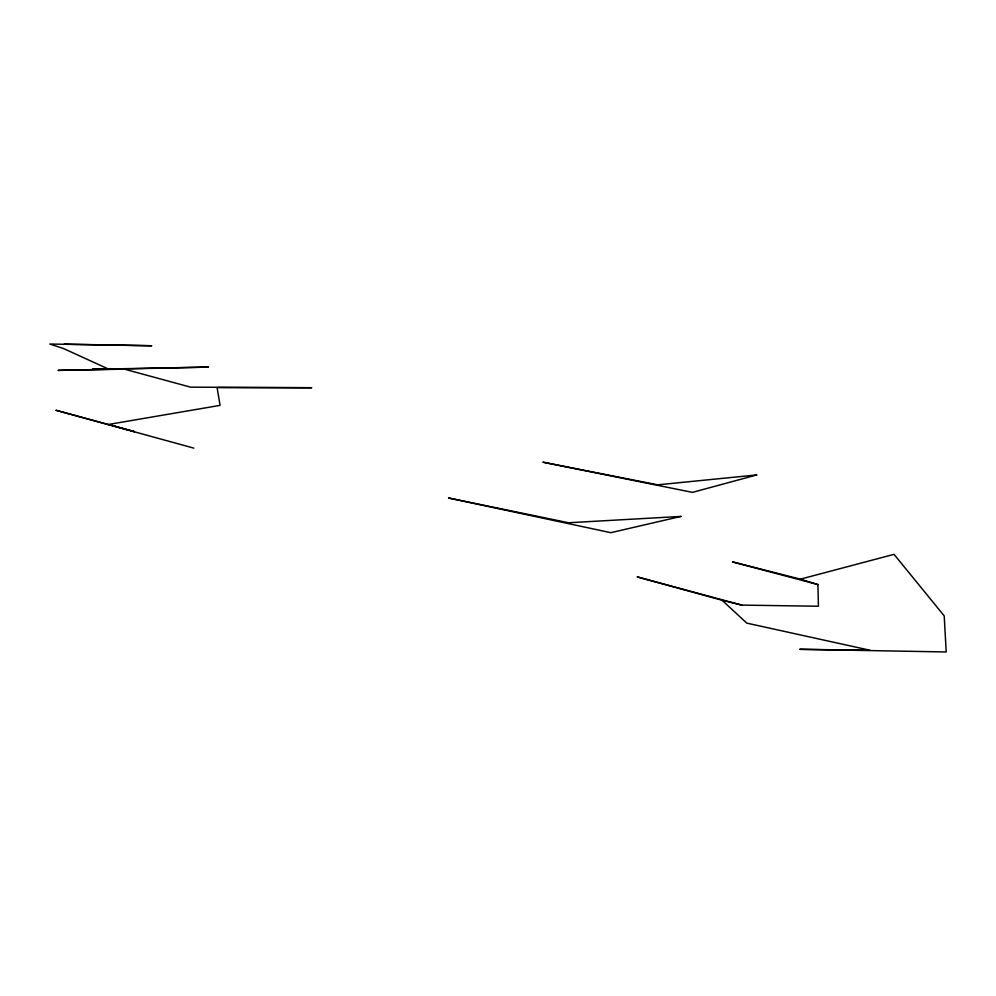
<?xml version="1.0" encoding="UTF-8"?>
<svg xmlns="http://www.w3.org/2000/svg" width="996" height="996" viewBox="0 0 996 996"><rect width="100%" height="100%" fill="white"/><g stroke="black" fill="none" stroke-linecap="round" stroke-linejoin="round"><path stroke-width="1.49" d="M800.411 579.149L894.047 554.349L944.208 615.889L946.2 651.969L799.701 649.305L870.168 650.288L746.751 623.11L722.063 600.227L637.129 576.871L741.771 605.107L818.413 606.228L817.928 584.577L800.411 579.149L732.546 561.906L817.928 584.577M64.205 344.155L151.803 345.749L49.8 344.031L63.532 348.55L108.315 368.968L92.167 369.292L208.525 367.101L57.98 370.388L124.463 369.155L190.56 387.158L311.736 387.718L217.078 387.581L220.079 405.372L108.576 424.445L134.435 431.642L55.851 410.24L193.871 448.138M722.063 600.227L741.771 605.107M756.723 474.943L692.481 492.373L542.895 462.181L657.758 484.828L756.723 474.943M680.928 516.426L610.809 532.686L448.536 497.988L568.591 522.751L680.928 516.426"/></g></svg>
